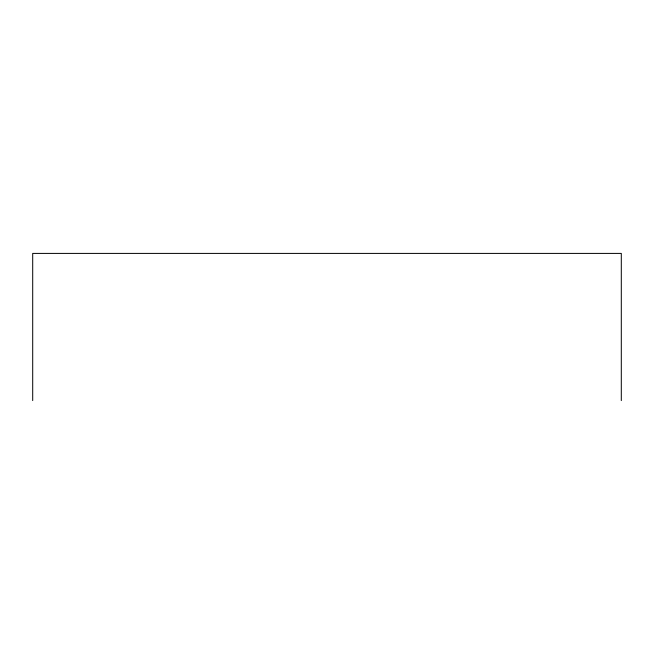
<?xml version="1.0" encoding="UTF-8"?>
<svg xmlns="http://www.w3.org/2000/svg" width="654" height="654" viewBox="0 0 654 654"><rect width="100%" height="100%" fill="white"/><g stroke="black" fill="none" stroke-linecap="round" stroke-linejoin="round"><path stroke-width="0.98" d="M621.3 400.591L621.3 253.409L32.7 253.409L32.7 400.591"/></g></svg>
